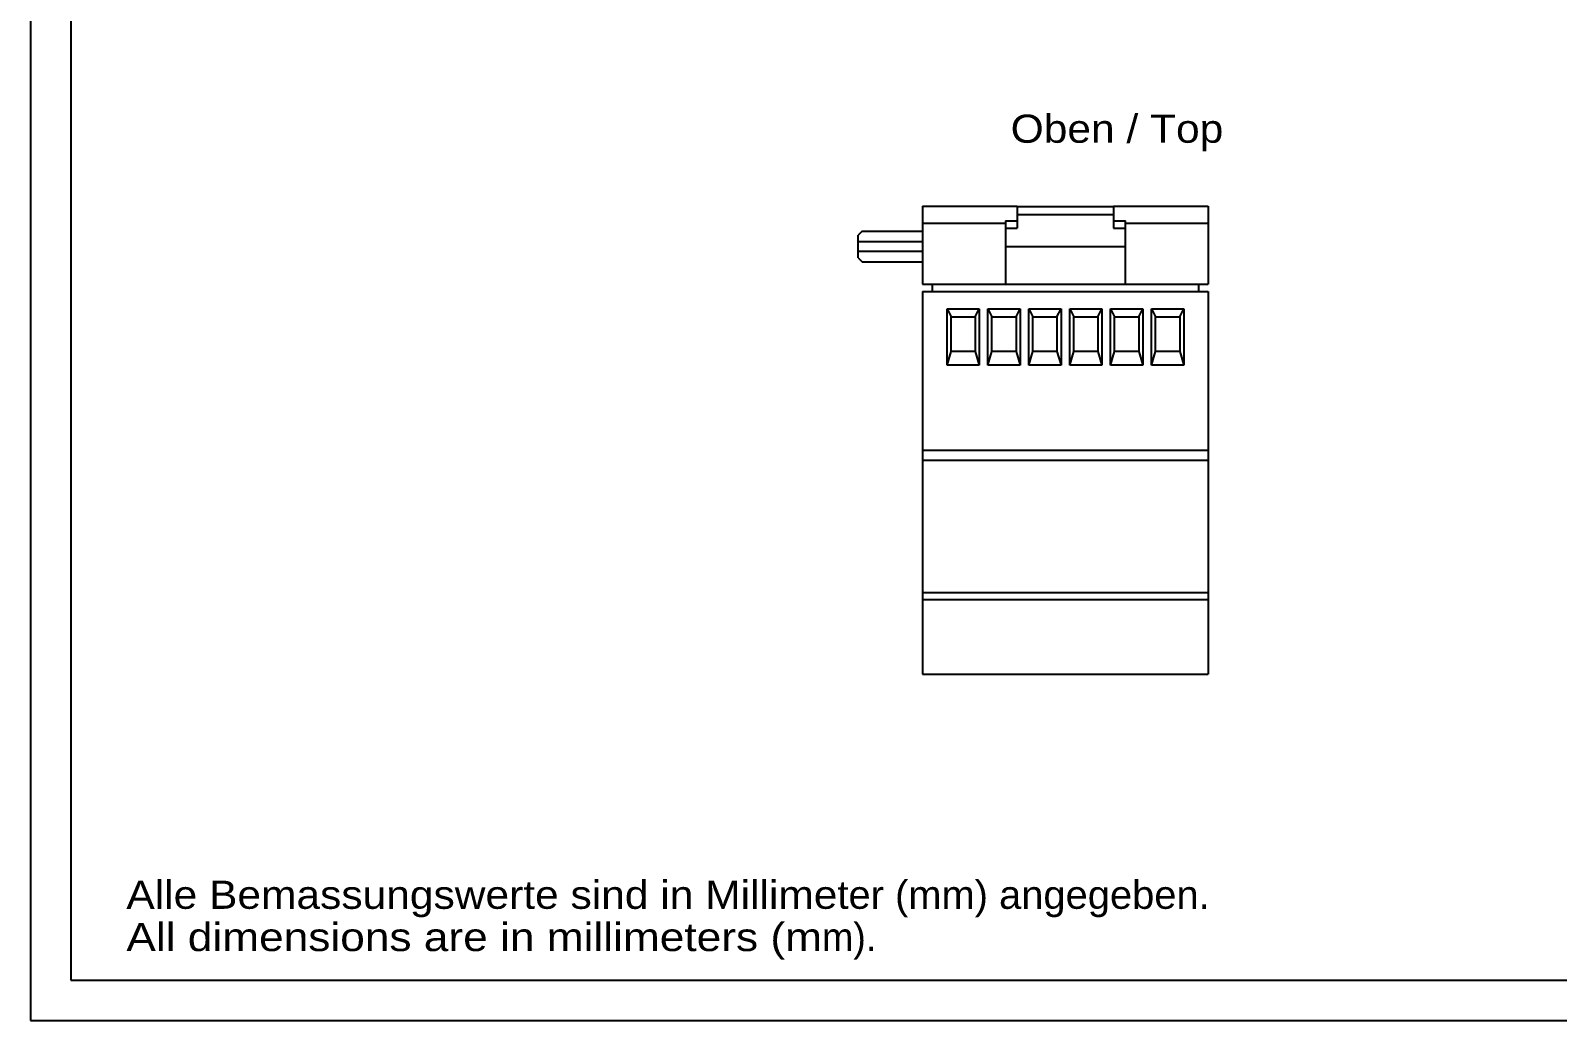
# Model space of a CAD drawing. Extents: x 0 to 420, y 0 to 297.
# Drawn here: x 0 to 189.7, y 0 to 123 of the extents above; entities that cross this region are included whole.
import ezdxf
from ezdxf.enums import TextEntityAlignment as Align

# ---------------------------------------------------------------- set-up
doc = ezdxf.new("R2010")
doc.units = 0
doc.header["$LTSCALE"] = 23.1
for name, color, linetype in [('13000_TOP', 7, 'CONTINUOUS'), ('13300_TOP_GERMAN_ENGLISH', 7, 'CONTINUOUS'), ('90000_FRAME', 7, 'CONTINUOUS'), ('91000_TIP', 7, 'CONTINUOUS')]:
    doc.layers.add(name, color=color, linetype=linetype)

msp = doc.modelspace()

# ---------------------------------------------------------------- linework, layer by layer
at = {"layer": '13000_TOP', "color": 7, "linetype": 'CONTINUOUS'}
for p, q in [((110.808, 101.152), (110.808, 91.452)), ((110.808, 101.152), (122.583, 101.152)), ((122.583, 101.152), (122.583, 98.402)), ((122.583, 101.102), (134.533, 101.102)), ((134.533, 101.152), (134.533, 98.402)), ((134.533, 101.152), (146.308, 101.152)), ((146.308, 101.152), (146.308, 91.452)), ((110.808, 99.044), (121.108, 99.044)), ((121.108, 99.325), (121.108, 91.452)), ((121.108, 99.325), (122.583, 99.325)), ((122.583, 100.102), (134.533, 100.102)), ((134.533, 99.325), (136.008, 99.325)), ((136.008, 91.452), (136.008, 99.325)), ((136.008, 99.044), (146.308, 99.044)), ((103.308, 98.044), (102.808, 97.544)), ((102.808, 94.744), (102.808, 97.544)), ((102.808, 96.744), (110.808, 96.744)), ((103.308, 98.044), (110.808, 98.044)), ((121.108, 98.402), (122.583, 98.402)), ((134.533, 98.402), (136.008, 98.402)), ((102.808, 95.544), (110.808, 95.544)), ((121.108, 96.15), (136.008, 96.15)), ((102.808, 94.744), (103.308, 94.244)), ((103.308, 94.244), (110.808, 94.244)), ((110.808, 91.452), (146.308, 91.452)), ((112.008, 91.452), (112.008, 90.552)), ((145.108, 91.452), (145.108, 90.552)), ((110.808, 90.552), (110.808, 43.03)), ((110.808, 90.552), (146.308, 90.552)), ((146.308, 90.552), (146.308, 43.03)), ((113.858, 88.402), (114.358, 87.402)), ((113.858, 81.402), (113.858, 88.402)), ((113.858, 88.402), (117.858, 88.402)), ((114.358, 83.102), (114.358, 87.402)), ((114.358, 87.402), (117.358, 87.402)), ((117.358, 87.402), (117.858, 88.402)), ((117.358, 87.402), (117.358, 83.102)), ((117.858, 88.402), (117.858, 81.402)), ((118.938, 88.402), (119.438, 87.402)), ((118.938, 81.402), (118.938, 88.402)), ((118.938, 88.402), (122.938, 88.402)), ((119.438, 83.102), (119.438, 87.402)), ((119.438, 87.402), (122.438, 87.402)), ((122.438, 87.402), (122.938, 88.402)), ((122.438, 87.402), (122.438, 83.102)), ((122.938, 88.402), (122.938, 81.402)), ((124.018, 88.402), (124.518, 87.402)), ((124.018, 81.402), (124.018, 88.402)), ((124.018, 88.402), (128.018, 88.402)), ((124.518, 83.102), (124.518, 87.402)), ((124.518, 87.402), (127.518, 87.402)), ((127.518, 87.402), (128.018, 88.402)), ((127.518, 87.402), (127.518, 83.102)), ((128.018, 88.402), (128.018, 81.402)), ((129.098, 88.402), (129.598, 87.402)), ((129.098, 81.402), (129.098, 88.402)), ((129.098, 88.402), (133.098, 88.402)), ((129.598, 83.102), (129.598, 87.402)), ((129.598, 87.402), (132.598, 87.402)), ((132.598, 87.402), (133.098, 88.402)), ((132.598, 87.402), (132.598, 83.102)), ((133.098, 88.402), (133.098, 81.402)), ((134.178, 88.402), (134.678, 87.402)), ((134.178, 81.402), (134.178, 88.402)), ((134.178, 88.402), (138.178, 88.402)), ((134.678, 83.102), (134.678, 87.402)), ((134.678, 87.402), (137.678, 87.402)), ((137.678, 87.402), (138.178, 88.402)), ((137.678, 87.402), (137.678, 83.102)), ((138.178, 88.402), (138.178, 81.402)), ((139.258, 88.402), (139.758, 87.402)), ((139.258, 81.402), (139.258, 88.402)), ((139.258, 88.402), (143.258, 88.402)), ((139.758, 83.102), (139.758, 87.402)), ((139.758, 87.402), (142.758, 87.402)), ((142.758, 87.402), (143.258, 88.402)), ((142.758, 87.402), (142.758, 83.102)), ((143.258, 88.402), (143.258, 81.402)), ((113.858, 81.402), (114.358, 83.102)), ((117.358, 83.102), (114.358, 83.102)), ((117.358, 83.102), (117.858, 81.402)), ((118.938, 81.402), (119.438, 83.102)), ((122.438, 83.102), (119.438, 83.102)), ((122.438, 83.102), (122.938, 81.402)), ((124.018, 81.402), (124.518, 83.102)), ((127.518, 83.102), (124.518, 83.102)), ((127.518, 83.102), (128.018, 81.402)), ((129.098, 81.402), (129.598, 83.102)), ((132.598, 83.102), (129.598, 83.102)), ((132.598, 83.102), (133.098, 81.402)), ((134.178, 81.402), (134.678, 83.102)), ((137.678, 83.102), (134.678, 83.102)), ((137.678, 83.102), (138.178, 81.402)), ((139.258, 81.402), (139.758, 83.102)), ((142.758, 83.102), (139.758, 83.102)), ((142.758, 83.102), (143.258, 81.402)), ((117.858, 81.402), (113.858, 81.402)), ((122.938, 81.402), (118.938, 81.402)), ((128.018, 81.402), (124.018, 81.402)), ((133.098, 81.402), (129.098, 81.402)), ((138.178, 81.402), (134.178, 81.402)), ((143.258, 81.402), (139.258, 81.402)), ((110.808, 70.836), (146.308, 70.836)), ((110.808, 69.6), (146.308, 69.6)), ((110.808, 53.16), (146.308, 53.16)), ((110.808, 52.282), (146.308, 52.282)), ((110.808, 43.03), (146.308, 43.03))]:
    msp.add_line(p, q, dxfattribs=at)
at = {"layer": '90000_FRAME', "color": 7, "linetype": 'CONTINUOUS'}
for p, q in [((0, 297), (0, 0)), ((5, 292), (5, 5)), ((5, 5), (415, 5)), ((0, 0), (420, 0))]:
    msp.add_line(p, q, dxfattribs=at)

# ---------------------------------------------------------------- texts
at = {"layer": '13300_TOP_GERMAN_ENGLISH', "linetype": 'CONTINUOUS'}
msp.add_text('Oben / Top', height=3.5, dxfattribs=at).set_placement((121.763, 109.019), (148.179, 109.019), align=Align.FIT)
at = {"layer": '91000_TIP', "color": 7, "linetype": 'CONTINUOUS'}
for s, p, p2 in [('Alle Bemassungswerte sind in Millime', (11.906, 13.865), (100.24, 13.865)), ('ter (mm) angegeben.', (100.24, 13.865), (146.49, 13.865)), ('All dimensions are in millimeters (m', (11.904, 8.615), (98.321, 8.615)), ('m).', (98.321, 8.615), (105.071, 8.615))]:
    msp.add_text(s, height=3.5, dxfattribs=at).set_placement(p, p2, align=Align.FIT)

doc.saveas('drawing.dxf')
